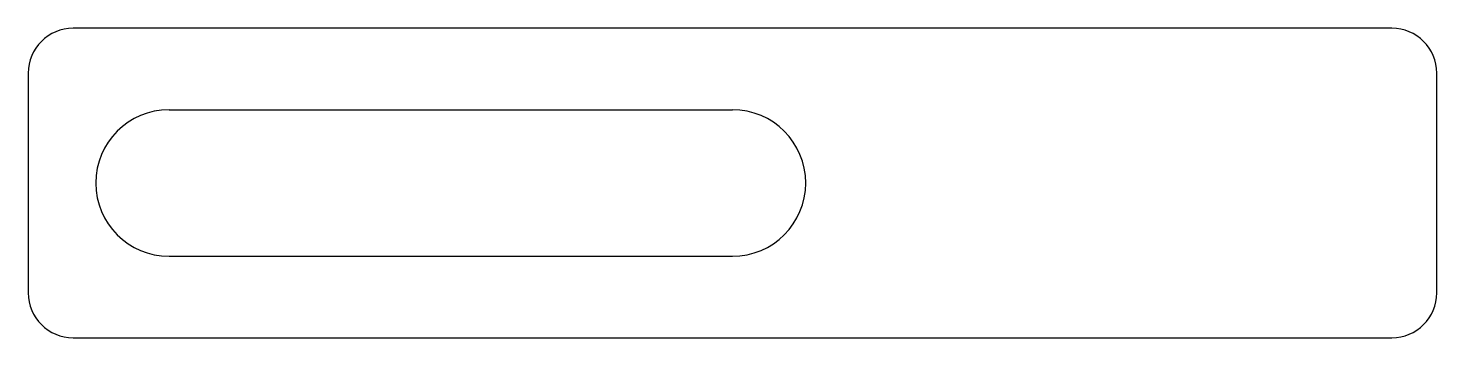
# Model space of a CAD drawing. Header units: millimetres. Extents: x -125 to 125, y -28 to 28.
import ezdxf

# ---------------------------------------------------------------- set-up
doc = ezdxf.new("R2010")
doc.units = ezdxf.units.MM
doc.layers.add('Sketch019', color=7, linetype='CONTINUOUS')

msp = doc.modelspace()

# ---------------------------------------------------------------- linework, layer by layer
at = {"layer": 'Sketch019'}
for p, q in [((117, 27.5), (-117, 27.5)), ((-125, 19.5), (-125, -19.5)), ((125, -19.5), (125, 19.5)), ((-100, 13), (0, 13)), ((-100, -13), (0, -13)), ((-117, -27.5), (117, -27.5))]:
    msp.add_line(p, q, dxfattribs=at)
for centre, radius, start, end in [((-117, 19.5), 8, 90, 180), ((117, 19.5), 8, 0, 90), ((-100, 0), 13, 90, -90), ((0, 0), 13, -90, 90), ((-117, -19.5), 8, 180, -90), ((117, -19.5), 8, -90, 0)]:
    msp.add_arc(centre, radius, start, end, dxfattribs=at)

doc.saveas('drawing.dxf')
